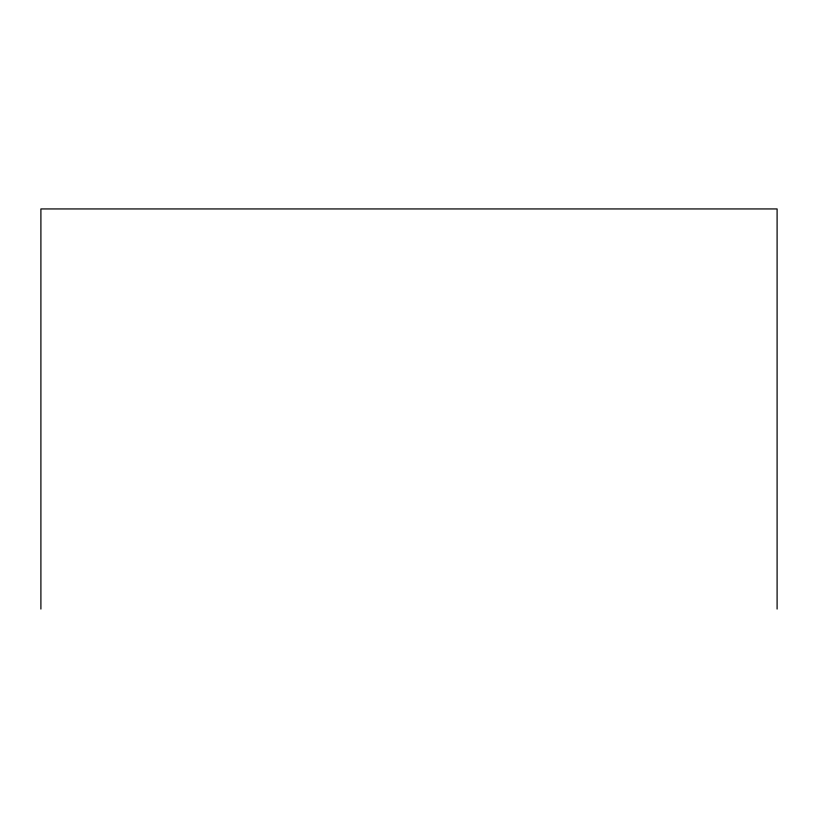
<?xml version="1.0" encoding="UTF-8"?>
<svg xmlns="http://www.w3.org/2000/svg" width="818" height="818" viewBox="0 0 818 818"><rect width="100%" height="100%" fill="white"/><g stroke="black" fill="none" stroke-linecap="round" stroke-linejoin="round"><path stroke-width="1.23" d="M777.1 609.062L777.1 208.938L40.9 208.938L40.9 609.062"/></g></svg>
